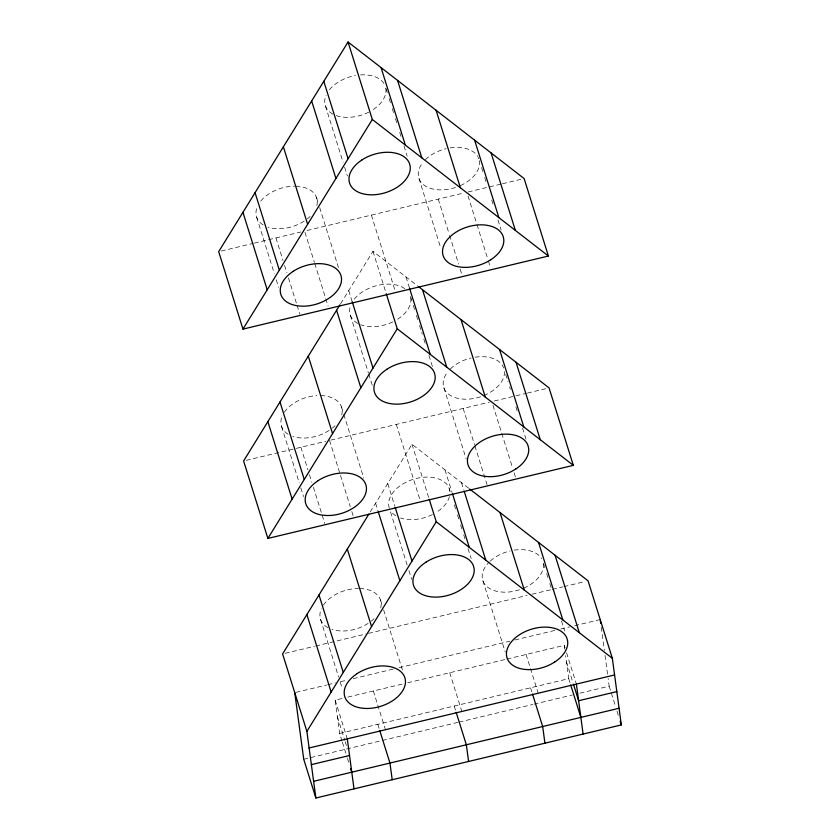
<?xml version="1.0" encoding="UTF-8"?>
<svg xmlns="http://www.w3.org/2000/svg" width="840" height="840" viewBox="0 0 840 840"><rect width="100%" height="100%" fill="white"/><g stroke="black" fill="none" stroke-linecap="round" stroke-linejoin="round"><path stroke-width="0.63" stroke-dasharray="4.2 3.15" d="M340.62 303.733L372.971 251.328L417.333 285.716M370.209 511.959L411.989 444.286L468.605 488.187M304.227 221.109L300.794 223.125A31.511 19.992 -17.4 0 1 277.431 228.722L273.683 228.417A31.511 19.992 -17.4 0 1 267.981 227.126M329.144 430.437L325.721 432.443A31.511 19.992 -17.4 0 1 302.348 438.039L298.61 437.745A31.511 19.992 -17.4 0 1 292.897 436.454M368.141 623.396L364.718 625.412A31.511 19.992 -17.4 0 1 341.344 630.998L337.606 630.693A31.511 19.992 -17.4 0 1 331.894 629.401M221.225 251.034L253.04 243.422M254.31 243.117L300.856 231.977M307.115 230.475L463.134 193.158M468.143 191.961L501.228 184.044M502.499 183.74L521.587 179.172M246.152 460.362L325.784 441.305M330.781 440.108L489.31 402.181M494.34 400.974L514.7 396.113M515.97 395.808L526.155 393.372M527.426 393.068L546.514 388.5M285.159 653.31L314.423 646.317M315.693 646.013L366.009 633.969M368.498 633.371L527.058 595.434M532.067 594.237L551.155 589.67M552.426 589.365L562.611 586.929M563.881 586.625L584.241 581.752M296.016 692.349L326.56 685.041M327.842 684.736L335.475 682.909M340.568 681.692L346.931 680.169M353.294 678.647L394.023 668.903M399.105 667.684L509.838 641.193M514.931 639.975L555.65 630.231M560.742 629.013L569.657 626.881M574.739 625.663L598.92 619.878M341.985 740.953L339.644 733.457L335.16 700.119L342.794 698.303M347.886 697.085L402.623 684.001M407.705 682.784L505.712 659.358M506.982 659.053L564.249 645.361L565.037 647.861M339.644 733.457L568.732 678.668L565.635 655.61M303.733 759.266L457.727 722.421M459.007 722.117L532.822 704.456M534.093 704.151L572.271 695.016M579.915 693.189L609.178 686.186L608.15 678.5M481.551 167.517L483.126 172.515M484.691 177.513L486.255 182.511M491.736 200.004L493.689 206.252M497.994 219.996L501.134 229.992M468.048 196.014L476.658 223.503M477.046 224.753L488.009 259.738M488.407 260.988L490.361 267.225M609.178 686.186L615.447 706.178M617.012 711.175L618.576 716.174M505.701 374.346L508.043 381.843M509.607 386.841L510.394 389.34M515.875 406.833L517.829 413.081M522.533 428.075L526.449 440.57M438.239 199.112L449.201 234.097M449.6 235.347L458.598 264.086M460.163 269.084L462.126 275.331M543.533 563.567L545.097 568.565M546.662 573.562L548.226 578.561M549.801 583.558L551.365 588.557M561.54 621.044L564.669 631.04M492.975 405.332L512.547 467.806M514.111 472.805L515.676 477.803M418.971 178.49L440.895 248.462M566.601 652.859L575.999 682.847M566.496 662.014L573.143 683.256M386.022 88.63L387.587 93.629M389.151 98.627L390.716 103.624M392.28 108.623L393.844 113.62M395.409 118.618L396.984 123.617M399.714 132.363L401.289 137.361M404.03 146.108L407.159 156.103M568.732 678.668L570.297 683.666M463.166 408.44L474.516 444.675M474.915 445.925L487.053 484.649M443.898 387.818L466.211 459.029M526.071 654.486L538.209 693.221M405.983 276.917L409.511 288.162M411.726 300.457L410.161 295.459L410.644 297.413M413.291 305.456L414.855 310.454M416.419 315.441L417.984 320.439M419.559 325.437L422.3 334.183M423.864 339.181L425.429 344.18M428.946 355.425L432.863 367.92M530.544 687.803L532.119 692.8M461.517 482.695L463.869 490.193M371.406 215.103L395.283 291.322M482.906 580.766L505.218 651.987M444.99 469.886L452.046 492.377M389.319 508.116A31.511 19.992 -17.4 0 1 388.731 505.565L388.657 502.898A31.511 19.992 -17.4 0 1 398.675 486.864L401.814 484.628A31.511 19.992 -17.4 0 1 432.358 477.435L435.866 478.096A31.511 19.992 -17.4 0 1 449.243 488.618L450.408 492.366M454.325 504.861L455.889 509.859M457.464 514.857L459.029 519.855M460.593 524.853L462.157 529.851M463.722 534.849L465.286 539.847M468.027 548.594L471.167 558.59M372.971 251.328L385.896 292.551M325.458 106.029L343.077 162.257M344.642 167.255L347.382 176.001M411.989 444.286L428.82 498.015M396.333 424.431L419.822 499.391M348.716 290.619L352.244 301.865M316.533 197.6L318.098 202.597M319.673 207.596L338.457 267.572M350.385 315.357L368.393 372.834M368.781 374.084L372.697 386.579M449.715 672.735L461.853 711.47M387.733 483.578L394.779 506.069M454.209 706.062L455.774 711.06M304.994 232.334L314.381 262.322M314.78 263.571L328.083 306.054M390.495 511.865L407.327 565.593M408.901 570.591L411.642 579.337M375.606 503.233L377.947 510.731M341.46 406.928L343.423 413.175M343.812 414.425L363.772 478.149M275.951 237.941L282.996 260.432M284.56 265.43L286.913 272.927M288.477 277.925L296.699 304.164M297.087 305.413L299.828 314.16M380.468 599.897L382.043 604.895M383.607 609.893L402.791 671.118M329.522 440.401L350.269 506.625M351.834 511.623L353.399 516.621M256.694 217.319L274.312 273.536M276.266 279.783L278.618 287.28M300.877 447.269L307.923 469.76M309.488 474.757L311.84 482.255M313.404 487.253L324.755 523.488M373.338 690.995L385.476 729.729M377.822 724.322L379.386 729.32M281.62 426.636L299.24 482.864M300.804 487.862L303.544 496.608M320.618 619.584L338.625 677.061M340.2 682.059L342.153 688.307M335.16 700.119L347.298 738.853M337.397 716.772L344.841 740.513M345.23 741.762L346.406 745.51M342.384 742.203L347.078 757.197M347.466 758.447L348.642 762.195M385.728 88.095L385.865 88.673A31.511 19.992 -17.4 0 1 371.406 110.691M479.262 160.64L479.43 161.322A31.511 19.992 -17.4 0 1 466.505 182.28L463.082 184.296A31.511 19.992 -17.4 0 1 459.406 186.039M449.243 488.618L449.831 491.169M601.23 627.26L604.349 650.317M605.031 655.442L607.971 677.219M564.249 645.361L564.774 649.204M543.365 563.609A31.511 19.992 -17.4 0 1 530.418 584.567L526.995 586.582A31.511 19.992 -17.4 0 1 523.331 588.325M519.477 589.775A31.511 19.992 -17.4 0 1 503.622 592.169L499.884 591.875A31.511 19.992 -17.4 0 1 489.332 561.95M490.214 561.11A31.511 19.992 -17.4 0 1 510.132 550.935M514.143 550.148A31.511 19.992 -17.4 0 1 525.767 549.958L529.284 550.62A31.511 19.992 -17.4 0 1 541.622 558.684M359.751 588.483A31.511 19.992 -17.4 0 1 380.741 607.856M374.042 618.712A31.511 19.992 -17.4 0 1 371.269 621.149M327.957 627.7A31.511 19.992 -17.4 0 1 320.008 617.043L319.914 614.365A31.511 19.992 -17.4 0 1 321.3 608.832M323.348 605.157A31.511 19.992 -17.4 0 1 329.826 598.332L332.955 596.085A31.511 19.992 -17.4 0 1 358.47 588.462M449.442 496.598A31.511 19.992 -17.4 0 1 436.748 512.106M432.411 514.563A31.511 19.992 -17.4 0 1 400.512 517.996M395.714 515.75A31.511 19.992 -17.4 0 1 390.905 511.256M368.77 112.14A31.511 19.992 -17.4 0 1 335.78 115.427M332.871 114.104A31.511 19.992 -17.4 0 1 324.828 103.488L324.713 100.832A31.511 19.992 -17.4 0 1 326.056 95.298M329.395 89.817A31.511 19.992 -17.4 0 1 334.498 84.767L337.606 82.52A31.511 19.992 -17.4 0 1 355.499 75.505M360.486 74.897A31.511 19.992 -17.4 0 1 368.13 75.107L371.658 75.747A31.511 19.992 -17.4 0 1 384.09 83.758M455.564 187.488A31.511 19.992 -17.4 0 1 439.709 189.893L435.971 189.588A31.511 19.992 -17.4 0 1 423.024 162.267M425.387 159.673A31.511 19.992 -17.4 0 1 446.187 148.649M450.198 147.872A31.511 19.992 -17.4 0 1 461.822 147.672L465.339 148.334A31.511 19.992 -17.4 0 1 477.687 156.398M478.118 157.164A31.511 19.992 -17.4 0 1 478.81 158.771M295.806 186.197A31.511 19.992 -17.4 0 1 316.806 205.569M310.118 216.416A31.511 19.992 -17.4 0 1 307.346 218.862M263.151 224.91A31.511 19.992 -17.4 0 1 256.074 214.767L255.99 212.1A31.511 19.992 -17.4 0 1 257.365 206.566M260.747 201.096A31.511 19.992 -17.4 0 1 265.881 196.056L269.01 193.809A31.511 19.992 -17.4 0 1 294.525 186.186M410.792 297.99A31.511 19.992 -17.4 0 1 396.333 320.019M392.784 321.909A31.511 19.992 -17.4 0 1 360.707 324.744M357.798 323.431A31.511 19.992 -17.4 0 1 349.745 312.816L349.639 310.149A31.511 19.992 -17.4 0 1 350.616 305.55M354.312 299.145A31.511 19.992 -17.4 0 1 359.425 294.094L362.534 291.837A31.511 19.992 -17.4 0 1 393.057 284.424L396.585 285.075A31.511 19.992 -17.4 0 1 405.279 289.012M504.441 371.522A31.511 19.992 -17.4 0 1 491.431 391.608L488.009 393.614A31.511 19.992 -17.4 0 1 484.334 395.367M480.491 396.816A31.511 19.992 -17.4 0 1 464.636 399.21L460.897 398.916A31.511 19.992 -17.4 0 1 447.941 371.595M450.314 369.002A31.511 19.992 -17.4 0 1 471.114 357.977M475.125 357.189A31.511 19.992 -17.4 0 1 486.738 357L490.266 357.651A31.511 19.992 -17.4 0 1 503.738 368.099M320.733 395.524A31.511 19.992 -17.4 0 1 341.733 414.897M335.044 425.744A31.511 19.992 -17.4 0 1 332.272 428.18M288.078 434.228A31.511 19.992 -17.4 0 1 281.001 424.095L280.917 421.418A31.511 19.992 -17.4 0 1 282.293 415.894M284.33 412.209A31.511 19.992 -17.4 0 1 290.808 405.384L293.927 403.137A31.511 19.992 -17.4 0 1 316.827 395.588"/><path stroke-width="1.26" d="M348.054 42L218.684 251.643L242.949 329.112L548.404 256.032L524.129 178.563L348.054 42L372.32 119.469L548.404 256.032M242.949 329.112L372.32 119.469M339.948 304.826L243.6 460.971L267.876 538.429L573.332 465.35L549.055 387.891L418.362 286.514M267.876 538.429L397.247 328.786L386.284 293.8M368.865 514.143L282.608 653.919L306.883 731.388L315.871 798L621.317 724.92L612.339 658.308L588.063 580.839L469.623 488.975M306.883 731.388L436.254 521.756L429.209 499.265M308.994 748.01L614.575 674.961M311.325 764.642L349.534 755.506M616.823 691.614L578.624 700.749L573.542 684.505M313.593 781.326L619.07 708.267M397.247 328.786L573.332 465.35M436.254 521.756L612.339 658.308M491.096 152.933L515.371 230.402M474.611 140.144L498.887 217.613M516.023 362.26L540.299 439.73M436.086 110.261L460.362 187.73M620.141 721.172L621.317 724.92M499.538 349.471L523.803 426.941M555.051 555.24L579.327 632.709M397.562 80.388L421.838 157.857M538.545 542.43L562.811 619.899M461.013 319.589L485.289 397.047M381.056 67.599L405.332 145.058M570.686 684.915L580.871 717.402M500.021 512.547L524.297 590.016M422.489 289.716L446.765 367.185M409.511 288.162L430.259 354.385M532.508 694.05L542.682 726.537L544.929 743.19M464.257 491.442L485.793 560.165M323.799 81.291L348.065 158.76M452.435 493.626L469.266 547.355M311.651 100.968L335.927 178.427M352.244 301.865L372.992 368.088M336.578 310.286L360.854 387.755M283.364 146.8L307.629 224.27M395.168 507.318L411.999 561.047M456.162 712.31L466.347 744.797L468.594 761.46M378.346 511.98L399.872 580.702M308.291 356.129L332.556 433.587M255.066 192.675L279.332 270.144M242.928 212.331L267.204 289.8M347.298 549.087L371.564 626.556M279.983 402.003L304.258 479.462M379.774 730.569L389.959 763.056L392.196 779.699M267.855 421.659L292.131 499.128M318.99 594.951L343.266 672.42M306.883 614.586L331.149 692.055M350.606 768.443L351.771 772.191M315.871 798L303.733 759.266L294.745 692.654M600.201 619.574L600.716 623.417M576.387 684.096L583.107 734.066M347.298 738.853L354.007 788.823M361.882 159.978L358.774 162.236A31.511 19.992 -17.4 0 0 348.989 178.29L349.094 180.957A31.511 19.992 -17.4 0 0 382.473 193.494A31.511 19.992 -17.4 0 0 410.141 166.142L409.511 163.601A31.511 19.992 -17.4 0 0 395.934 153.216L392.406 152.565A31.511 19.992 -17.4 0 0 361.882 159.978M386.81 369.306L383.702 371.564A31.511 19.992 -17.4 0 0 373.905 387.618L374.02 390.285A31.511 19.992 -17.4 0 0 407.4 402.812A31.511 19.992 -17.4 0 0 435.068 375.459L434.427 372.918A31.511 19.992 -17.4 0 0 420.861 362.534L417.333 361.893A31.511 19.992 -17.4 0 0 386.81 369.306M293.276 271.278L290.157 273.525A31.511 19.992 -17.4 0 0 280.256 289.569L280.35 292.236A31.511 19.992 -17.4 0 0 297.959 305.886L301.697 306.18A31.511 19.992 -17.4 0 0 325.07 300.584L328.493 298.578A31.511 19.992 -17.4 0 0 335.979 268.601A31.511 19.992 -17.4 0 0 293.276 271.278M318.203 480.596L315.074 482.843A31.511 19.992 -17.4 0 0 305.183 498.887L305.277 501.554A31.511 19.992 -17.4 0 0 322.885 515.204L326.623 515.508A31.511 19.992 -17.4 0 0 349.997 509.911L353.419 507.896A31.511 19.992 -17.4 0 0 360.906 477.929A31.511 19.992 -17.4 0 0 318.203 480.596M357.221 673.554L354.102 675.801A31.511 19.992 -17.4 0 0 344.19 691.835L344.284 694.512A31.511 19.992 -17.4 0 0 361.872 708.162L365.61 708.466A31.511 19.992 -17.4 0 0 388.983 702.88L392.417 700.865A31.511 19.992 -17.4 0 0 399.924 670.898A31.511 19.992 -17.4 0 0 357.221 673.554M426.08 562.097L422.94 564.333A31.511 19.992 -17.4 0 0 412.933 580.367L413.007 583.034A31.511 19.992 -17.4 0 0 446.093 595.854A31.511 19.992 -17.4 0 0 474.106 568.638L473.508 566.087A31.511 19.992 -17.4 0 0 460.142 555.566L456.635 554.904A31.511 19.992 -17.4 0 0 426.08 562.097M490.781 259.749L487.347 261.755A31.511 19.992 -17.4 0 1 463.985 267.351L460.247 267.057A31.511 19.992 -17.4 0 1 445.368 242.445A31.511 19.992 -17.4 0 1 486.087 225.141L489.605 225.792A31.511 19.992 -17.4 0 1 503.087 236.24L503.706 238.781A31.511 19.992 -17.4 0 1 490.781 259.749M515.697 469.067L512.274 471.082A31.511 19.992 -17.4 0 1 488.901 476.679L485.163 476.385A31.511 19.992 -17.4 0 1 470.295 451.763A31.511 19.992 -17.4 0 1 511.014 434.459L514.531 435.12A31.511 19.992 -17.4 0 1 528.014 445.568L528.623 448.108A31.511 19.992 -17.4 0 1 515.697 469.067M554.694 662.036L551.271 664.051A31.511 19.992 -17.4 0 1 527.898 669.638L524.16 669.344A31.511 19.992 -17.4 0 1 509.303 644.711A31.511 19.992 -17.4 0 1 550.043 627.428L553.55 628.078A31.511 19.992 -17.4 0 1 567.021 638.537L567.641 641.077A31.511 19.992 -17.4 0 1 554.694 662.036"/></g></svg>
